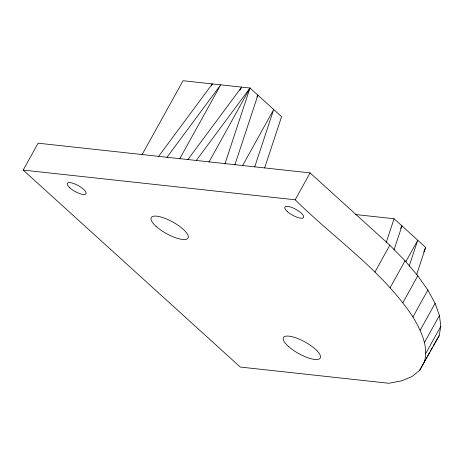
<?xml version="1.0" encoding="UTF-8"?>
<svg xmlns="http://www.w3.org/2000/svg" width="464" height="464" viewBox="0 0 464 464"><rect width="100%" height="100%" fill="white"/><g stroke="black" fill="none" stroke-linecap="round" stroke-linejoin="round"><path stroke-width="0.7" d="M424.253 362.593C428.985 346.533 420.941 330.496 412.948 316.953C382.023 270.379 334.411 238.641 295.185 199.787L23.2 170.091L38.112 143.19L310.097 172.886L389.801 245.212L405.049 260.791L417.797 275.802L427.86 290.052L435.11 303.34L439.443 315.485L440.8 326.32L439.164 335.692L419.642 370.382L412.131 376.478L401.807 380.793L388.82 383.276L240.277 367.059L23.2 170.091M224.924 163.92L250.003 88.032L183.054 80.724L142.001 154.785M234.854 164.929L257.897 95.195L256.847 97.098M254.707 166.947L273.685 109.521L242.457 165.857M264.637 167.956L281.578 116.684L250.003 88.032L196.226 160.532M386.158 242.672L394.064 218.747L355.192 214.501M394.052 249.835L401.957 225.91L400.554 228.439M409.161 266.214L417.745 240.236L405.814 261.754M416.602 274.74L425.639 247.393L394.064 218.747M423.754 252.091L425.639 247.393M211.294 85.823L212.344 83.92L158.566 156.42M179.661 158.897L220.713 84.837L166.936 157.337M239.882 90.289L241.64 87.122L187.856 159.616M208.957 162.093L250.003 88.032M295.185 199.787L310.097 172.886M374.889 272.113L389.801 245.212M390.137 287.692L405.049 260.791M402.885 302.708L417.797 275.802M412.948 316.953L427.86 290.052M420.198 330.24L435.11 303.34M424.531 342.386L439.443 315.485M425.888 353.22L440.8 326.32M419.642 370.382L425.54 359.745M426.23 358.498L426.926 357.245M427.622 355.992L429.699 352.24M430.395 350.987L432.477 347.234M433.167 345.982L439.164 335.692M288.266 346.306A21.06 6.612 29 0 0 319.771 358.614A21.06 6.612 29 0 0 297.552 338.453A21.06 6.612 29 0 0 288.266 346.306M156.043 226.339A21.06 6.612 29 0 0 187.555 238.647A21.06 6.612 29 0 0 165.335 218.486A21.06 6.612 29 0 0 156.043 226.339M69.745 187.775A10.689 3.358 29 0 0 85.741 194.022A10.689 3.358 29 0 0 74.46 183.79A10.689 3.358 29 0 0 69.745 187.775M287.332 211.532A10.689 3.358 29 0 0 303.328 217.778A10.689 3.358 29 0 0 292.047 207.547A10.689 3.358 29 0 0 287.332 211.532"/></g></svg>
